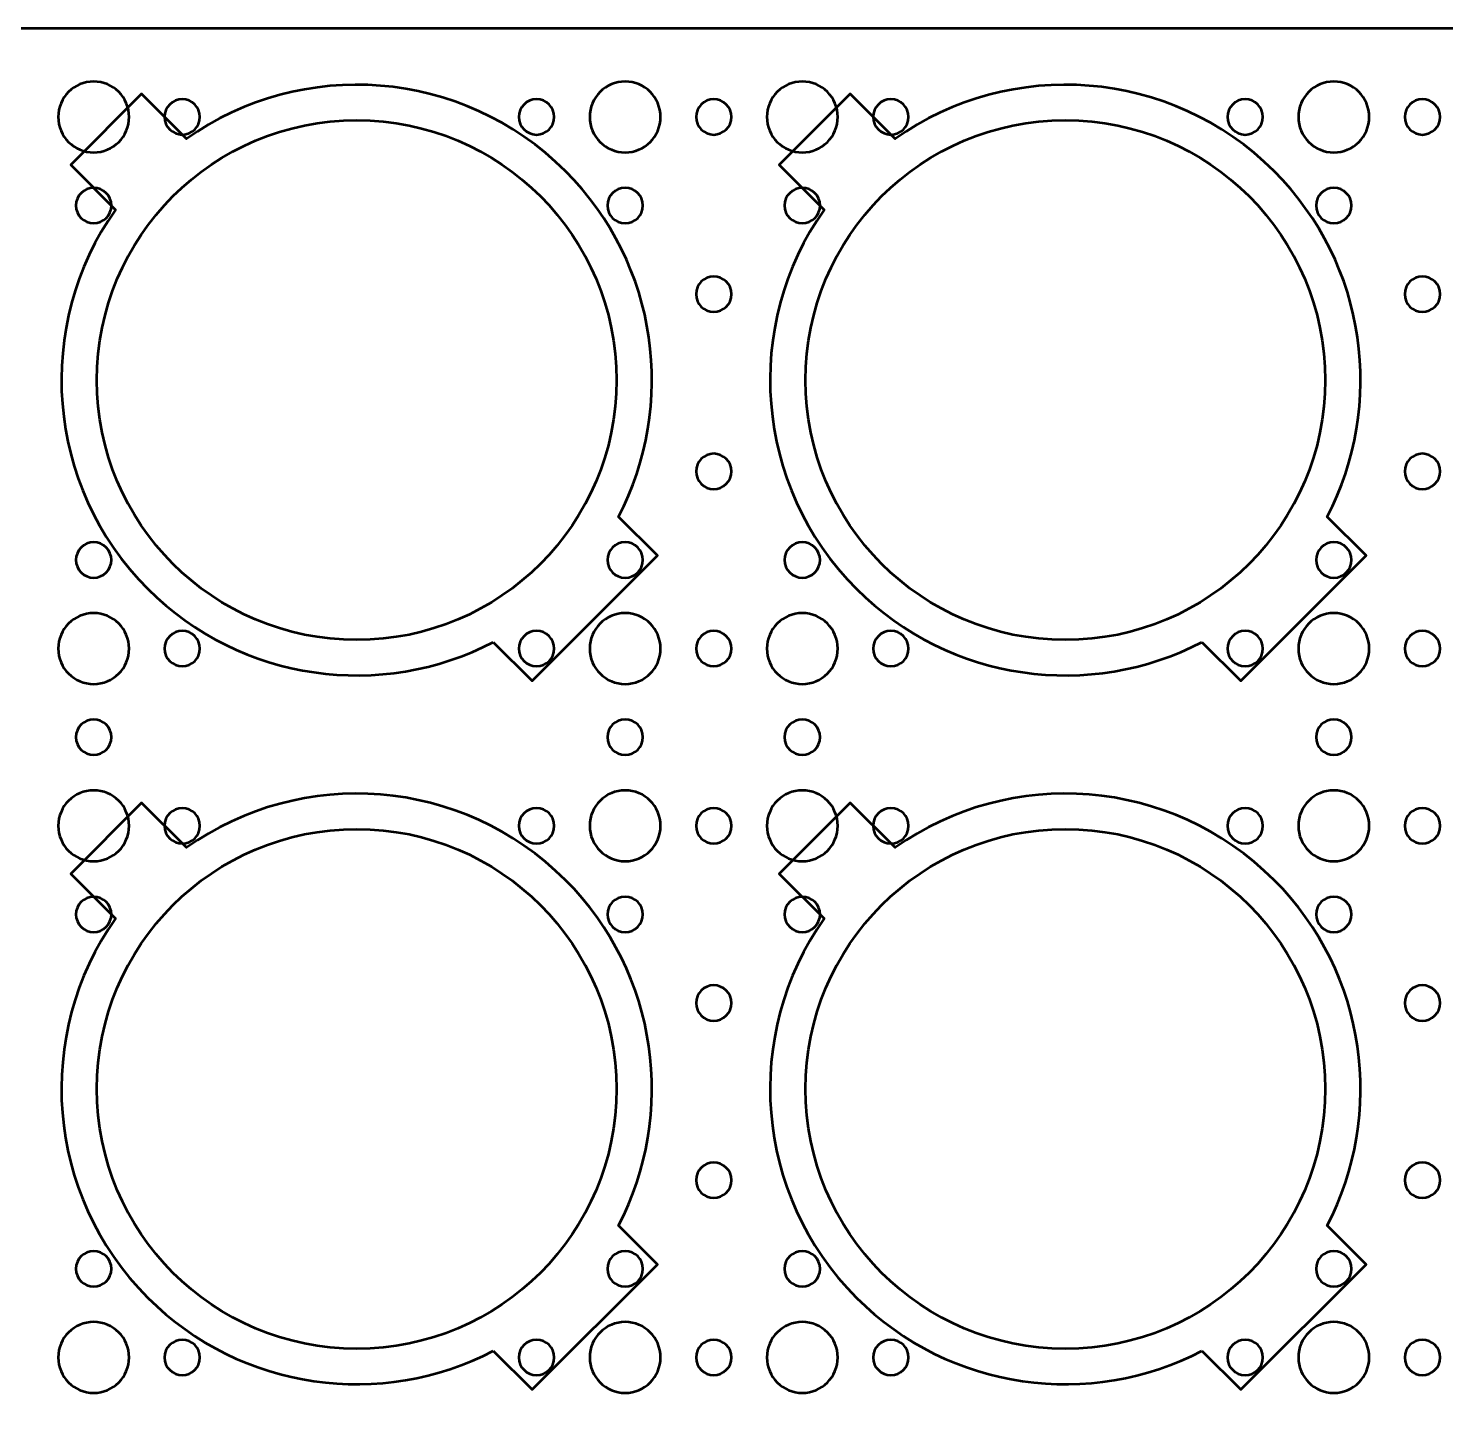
# Model space of a CAD drawing. Header units: centimetres. Extents: x -25 to 25, y -21 to 21.
# Drawn here: x -12.8 to -0.8, y 9.23 to 21 of the extents above; entities that cross this region are included whole.
import ezdxf

# ---------------------------------------------------------------- set-up
doc = ezdxf.new("R2010")
doc.units = ezdxf.units.CM
doc.header["$MEASUREMENT"] = 0
doc.layers.add('Layer 1', color=7, linetype='Continuous')

msp = doc.modelspace()

# ---------------------------------------------------------------- linework, layer by layer
at = {"layer": 'Layer 1', "lineweight": 53}
msp.add_lwpolyline([(-25, -21), (25, -21), (25, 21), (-25, 21), (-25, -21)], close=True, dxfattribs=at)
for centre in [(-10.02284, 18.02285), (-4.02284, 18.02285), (-10.02284, 12.02285), (-4.02284, 12.02285)]:
    msp.add_ellipse(centre, major_axis=(0, 2.2), ratio=1, dxfattribs=at)
at = {"layer": 'Layer 1', "color": 5, "lineweight": 53}
for points in [[(-8.86639, 15.80574), (-9.80885, 15.31382), (-10.99907, 15.46354), (-11.7906, 16.25508), (-11.7906, 16.25508), (-12.66446, 17.12894), (-12.75602, 18.48869), (-12.06557, 19.46454), (-12.06557, 19.46454), (-12.06557, 19.46454), (-12.44468, 19.84365), (-12.44468, 19.84365), (-12.44468, 19.84365), (-12.44468, 19.84365), (-11.84364, 20.44469), (-11.84364, 20.44469), (-11.84364, 20.44469), (-11.84364, 20.44469), (-11.46453, 20.06558), (-11.46453, 20.06558), (-11.46453, 20.06558), (-10.48868, 20.75603), (-9.12893, 20.66447), (-8.25507, 19.79061), (-8.25507, 19.79061), (-7.46353, 18.99908), (-7.31381, 17.80886), (-7.80573, 16.8664), (-7.80573, 16.8664), (-7.80573, 16.8664), (-7.47725, 16.53792), (-7.47725, 16.53792), (-7.47725, 16.53792), (-7.47725, 16.53792), (-8.53791, 15.47726), (-8.53791, 15.47726), (-8.53791, 15.47726), (-8.53791, 15.47726), (-8.86639, 15.80574), (-8.86639, 15.80574)], [(-2.86639, 15.80574), (-3.80885, 15.31382), (-4.99907, 15.46354), (-5.7906, 16.25508), (-5.7906, 16.25508), (-6.66446, 17.12894), (-6.75602, 18.48869), (-6.06557, 19.46454), (-6.06557, 19.46454), (-6.06557, 19.46454), (-6.44468, 19.84365), (-6.44468, 19.84365), (-6.44468, 19.84365), (-6.44468, 19.84365), (-5.84364, 20.44469), (-5.84364, 20.44469), (-5.84364, 20.44469), (-5.84364, 20.44469), (-5.46453, 20.06558), (-5.46453, 20.06558), (-5.46453, 20.06558), (-4.48868, 20.75603), (-3.12893, 20.66447), (-2.25507, 19.79061), (-2.25507, 19.79061), (-1.46353, 18.99908), (-1.31381, 17.80886), (-1.80573, 16.8664), (-1.80573, 16.8664), (-1.80573, 16.8664), (-1.47725, 16.53792), (-1.47725, 16.53792), (-1.47725, 16.53792), (-1.47725, 16.53792), (-2.53791, 15.47726), (-2.53791, 15.47726), (-2.53791, 15.47726), (-2.53791, 15.47726), (-2.86639, 15.80574), (-2.86639, 15.80574)], [(-8.86639, 9.80574), (-9.80885, 9.31382), (-10.99907, 9.46354), (-11.7906, 10.25508), (-11.7906, 10.25508), (-12.66446, 11.12894), (-12.75602, 12.48869), (-12.06557, 13.46454), (-12.06557, 13.46454), (-12.06557, 13.46454), (-12.44468, 13.84365), (-12.44468, 13.84365), (-12.44468, 13.84365), (-12.44468, 13.84365), (-11.84364, 14.44469), (-11.84364, 14.44469), (-11.84364, 14.44469), (-11.84364, 14.44469), (-11.46453, 14.06558), (-11.46453, 14.06558), (-11.46453, 14.06558), (-10.48868, 14.75603), (-9.12893, 14.66447), (-8.25507, 13.79061), (-8.25507, 13.79061), (-7.46353, 12.99908), (-7.31381, 11.80886), (-7.80573, 10.8664), (-7.80573, 10.8664), (-7.80573, 10.8664), (-7.47725, 10.53792), (-7.47725, 10.53792), (-7.47725, 10.53792), (-7.47725, 10.53792), (-8.53791, 9.47726), (-8.53791, 9.47726), (-8.53791, 9.47726), (-8.53791, 9.47726), (-8.86639, 9.80574), (-8.86639, 9.80574)], [(-2.86639, 9.80574), (-3.80885, 9.31382), (-4.99907, 9.46354), (-5.7906, 10.25508), (-5.7906, 10.25508), (-6.66446, 11.12894), (-6.75602, 12.48869), (-6.06557, 13.46454), (-6.06557, 13.46454), (-6.06557, 13.46454), (-6.44468, 13.84365), (-6.44468, 13.84365), (-6.44468, 13.84365), (-6.44468, 13.84365), (-5.84364, 14.44469), (-5.84364, 14.44469), (-5.84364, 14.44469), (-5.84364, 14.44469), (-5.46453, 14.06558), (-5.46453, 14.06558), (-5.46453, 14.06558), (-4.48868, 14.75603), (-3.12893, 14.66447), (-2.25507, 13.79061), (-2.25507, 13.79061), (-1.46353, 12.99908), (-1.31381, 11.80886), (-1.80573, 10.8664), (-1.80573, 10.8664), (-1.80573, 10.8664), (-1.47725, 10.53792), (-1.47725, 10.53792), (-1.47725, 10.53792), (-1.47725, 10.53792), (-2.53791, 9.47726), (-2.53791, 9.47726), (-2.53791, 9.47726), (-2.53791, 9.47726), (-2.86639, 9.80574), (-2.86639, 9.80574)]]:
    msp.add_open_spline(points, degree=3, knots=[0, 0, 0, 0, 0.09090909, 0.09090909, 0.09090909, 0.09090909, 0.18181818, 0.18181818, 0.18181818, 0.18181818, 0.27272727, 0.27272727, 0.27272727, 0.27272727, 0.36363636, 0.36363636, 0.36363636, 0.36363636, 0.45454545, 0.45454545, 0.45454545, 0.45454545, 0.54545455, 0.54545455, 0.54545455, 0.54545455, 0.63636364, 0.63636364, 0.63636364, 0.63636364, 0.72727273, 0.72727273, 0.72727273, 0.72727273, 0.81818182, 0.81818182, 0.81818182, 0.81818182, 1, 1, 1, 1], dxfattribs=at)
at = {"layer": 'Layer 1', "lineweight": 53}
for points in [[(-12.25, 20.55002), (-12.08431, 20.55002), (-11.95, 20.41571), (-11.95, 20.25002), (-11.95, 20.25002), (-11.95, 20.08433), (-12.08431, 19.95002), (-12.25, 19.95002), (-12.25, 19.95002), (-12.41569, 19.95002), (-12.55, 20.08433), (-12.55, 20.25002), (-12.55, 20.25002), (-12.55, 20.41571), (-12.41569, 20.55002), (-12.25, 20.55002)], [(-7.75, 20.55002), (-7.58431, 20.55002), (-7.45, 20.41571), (-7.45, 20.25002), (-7.45, 20.25002), (-7.45, 20.08433), (-7.58431, 19.95002), (-7.75, 19.95002), (-7.75, 19.95002), (-7.91569, 19.95002), (-8.05, 20.08433), (-8.05, 20.25002), (-8.05, 20.25002), (-8.05, 20.41571), (-7.91569, 20.55002), (-7.75, 20.55002)], [(-6.25, 20.55002), (-6.08431, 20.55002), (-5.95, 20.41571), (-5.95, 20.25002), (-5.95, 20.25002), (-5.95, 20.08433), (-6.08431, 19.95002), (-6.25, 19.95002), (-6.25, 19.95002), (-6.41569, 19.95002), (-6.55, 20.08433), (-6.55, 20.25002), (-6.55, 20.25002), (-6.55, 20.41571), (-6.41569, 20.55002), (-6.25, 20.55002)], [(-1.75, 20.55002), (-1.58431, 20.55002), (-1.45, 20.41571), (-1.45, 20.25002), (-1.45, 20.25002), (-1.45, 20.08433), (-1.58431, 19.95002), (-1.75, 19.95002), (-1.75, 19.95002), (-1.91569, 19.95002), (-2.05, 20.08433), (-2.05, 20.25002), (-2.05, 20.25002), (-2.05, 20.41571), (-1.91569, 20.55002), (-1.75, 20.55002)], [(-11.5, 20.40002), (-11.41716, 20.40002), (-11.35, 20.33286), (-11.35, 20.25002), (-11.35, 20.25002), (-11.35, 20.16718), (-11.41716, 20.10002), (-11.5, 20.10002), (-11.5, 20.10002), (-11.58284, 20.10002), (-11.65, 20.16718), (-11.65, 20.25002), (-11.65, 20.25002), (-11.65, 20.33286), (-11.58284, 20.40002), (-11.5, 20.40002)], [(-8.5, 20.40002), (-8.41716, 20.40002), (-8.35, 20.33286), (-8.35, 20.25002), (-8.35, 20.25002), (-8.35, 20.16718), (-8.41716, 20.10002), (-8.5, 20.10002), (-8.5, 20.10002), (-8.58284, 20.10002), (-8.65, 20.16718), (-8.65, 20.25002), (-8.65, 20.25002), (-8.65, 20.33286), (-8.58284, 20.40002), (-8.5, 20.40002)], [(-7, 20.40002), (-6.91716, 20.40002), (-6.85, 20.33286), (-6.85, 20.25002), (-6.85, 20.25002), (-6.85, 20.16718), (-6.91716, 20.10002), (-7, 20.10002), (-7, 20.10002), (-7.08284, 20.10002), (-7.15, 20.16718), (-7.15, 20.25002), (-7.15, 20.25002), (-7.15, 20.33286), (-7.08284, 20.40002), (-7, 20.40002)], [(-5.5, 20.40002), (-5.41716, 20.40002), (-5.35, 20.33286), (-5.35, 20.25002), (-5.35, 20.25002), (-5.35, 20.16718), (-5.41716, 20.10002), (-5.5, 20.10002), (-5.5, 20.10002), (-5.58284, 20.10002), (-5.65, 20.16718), (-5.65, 20.25002), (-5.65, 20.25002), (-5.65, 20.33286), (-5.58284, 20.40002), (-5.5, 20.40002)], [(-2.5, 20.40002), (-2.41716, 20.40002), (-2.35, 20.33286), (-2.35, 20.25002), (-2.35, 20.25002), (-2.35, 20.16718), (-2.41716, 20.10002), (-2.5, 20.10002), (-2.5, 20.10002), (-2.58284, 20.10002), (-2.65, 20.16718), (-2.65, 20.25002), (-2.65, 20.25002), (-2.65, 20.33286), (-2.58284, 20.40002), (-2.5, 20.40002)], [(-1, 20.40002), (-0.91716, 20.40002), (-0.85, 20.33286), (-0.85, 20.25002), (-0.85, 20.25002), (-0.85, 20.16718), (-0.91716, 20.10002), (-1, 20.10002), (-1, 20.10002), (-1.08284, 20.10002), (-1.15, 20.16718), (-1.15, 20.25002), (-1.15, 20.25002), (-1.15, 20.33286), (-1.08284, 20.40002), (-1, 20.40002)], [(-12.4, 19.50002), (-12.4, 19.58286), (-12.33284, 19.65002), (-12.25, 19.65002), (-12.25, 19.65002), (-12.16716, 19.65002), (-12.1, 19.58286), (-12.1, 19.50002), (-12.1, 19.50002), (-12.1, 19.41718), (-12.16716, 19.35002), (-12.25, 19.35002), (-12.25, 19.35002), (-12.33284, 19.35002), (-12.4, 19.41718), (-12.4, 19.50002)], [(-7.9, 19.50002), (-7.9, 19.58286), (-7.83284, 19.65002), (-7.75, 19.65002), (-7.75, 19.65002), (-7.66716, 19.65002), (-7.6, 19.58286), (-7.6, 19.50002), (-7.6, 19.50002), (-7.6, 19.41718), (-7.66716, 19.35002), (-7.75, 19.35002), (-7.75, 19.35002), (-7.83284, 19.35002), (-7.9, 19.41718), (-7.9, 19.50002)], [(-6.4, 19.50002), (-6.4, 19.58286), (-6.33284, 19.65002), (-6.25, 19.65002), (-6.25, 19.65002), (-6.16716, 19.65002), (-6.1, 19.58286), (-6.1, 19.50002), (-6.1, 19.50002), (-6.1, 19.41718), (-6.16716, 19.35002), (-6.25, 19.35002), (-6.25, 19.35002), (-6.33284, 19.35002), (-6.4, 19.41718), (-6.4, 19.50002)], [(-1.9, 19.50002), (-1.9, 19.58286), (-1.83284, 19.65002), (-1.75, 19.65002), (-1.75, 19.65002), (-1.66716, 19.65002), (-1.6, 19.58286), (-1.6, 19.50002), (-1.6, 19.50002), (-1.6, 19.41718), (-1.66716, 19.35002), (-1.75, 19.35002), (-1.75, 19.35002), (-1.83284, 19.35002), (-1.9, 19.41718), (-1.9, 19.50002)], [(-7, 18.90002), (-6.91716, 18.90002), (-6.85, 18.83286), (-6.85, 18.75002), (-6.85, 18.75002), (-6.85, 18.66718), (-6.91716, 18.60002), (-7, 18.60002), (-7, 18.60002), (-7.08284, 18.60002), (-7.15, 18.66718), (-7.15, 18.75002), (-7.15, 18.75002), (-7.15, 18.83286), (-7.08284, 18.90002), (-7, 18.90002)], [(-1, 18.90002), (-0.91716, 18.90002), (-0.85, 18.83286), (-0.85, 18.75002), (-0.85, 18.75002), (-0.85, 18.66718), (-0.91716, 18.60002), (-1, 18.60002), (-1, 18.60002), (-1.08284, 18.60002), (-1.15, 18.66718), (-1.15, 18.75002), (-1.15, 18.75002), (-1.15, 18.83286), (-1.08284, 18.90002), (-1, 18.90002)], [(-7, 17.40002), (-6.91716, 17.40002), (-6.85, 17.33286), (-6.85, 17.25002), (-6.85, 17.25002), (-6.85, 17.16718), (-6.91716, 17.10002), (-7, 17.10002), (-7, 17.10002), (-7.08284, 17.10002), (-7.15, 17.16718), (-7.15, 17.25002), (-7.15, 17.25002), (-7.15, 17.33286), (-7.08284, 17.40002), (-7, 17.40002)], [(-1, 17.40002), (-0.91716, 17.40002), (-0.85, 17.33286), (-0.85, 17.25002), (-0.85, 17.25002), (-0.85, 17.16718), (-0.91716, 17.10002), (-1, 17.10002), (-1, 17.10002), (-1.08284, 17.10002), (-1.15, 17.16718), (-1.15, 17.25002), (-1.15, 17.25002), (-1.15, 17.33286), (-1.08284, 17.40002), (-1, 17.40002)], [(-12.4, 16.50002), (-12.4, 16.58286), (-12.33284, 16.65002), (-12.25, 16.65002), (-12.25, 16.65002), (-12.16716, 16.65002), (-12.1, 16.58286), (-12.1, 16.50002), (-12.1, 16.50002), (-12.1, 16.41718), (-12.16716, 16.35002), (-12.25, 16.35002), (-12.25, 16.35002), (-12.33284, 16.35002), (-12.4, 16.41718), (-12.4, 16.50002)], [(-7.9, 16.50002), (-7.9, 16.58286), (-7.83284, 16.65002), (-7.75, 16.65002), (-7.75, 16.65002), (-7.66716, 16.65002), (-7.6, 16.58286), (-7.6, 16.50002), (-7.6, 16.50002), (-7.6, 16.41718), (-7.66716, 16.35002), (-7.75, 16.35002), (-7.75, 16.35002), (-7.83284, 16.35002), (-7.9, 16.41718), (-7.9, 16.50002)], [(-6.4, 16.50002), (-6.4, 16.58286), (-6.33284, 16.65002), (-6.25, 16.65002), (-6.25, 16.65002), (-6.16716, 16.65002), (-6.1, 16.58286), (-6.1, 16.50002), (-6.1, 16.50002), (-6.1, 16.41718), (-6.16716, 16.35002), (-6.25, 16.35002), (-6.25, 16.35002), (-6.33284, 16.35002), (-6.4, 16.41718), (-6.4, 16.50002)], [(-1.9, 16.50002), (-1.9, 16.58286), (-1.83284, 16.65002), (-1.75, 16.65002), (-1.75, 16.65002), (-1.66716, 16.65002), (-1.6, 16.58286), (-1.6, 16.50002), (-1.6, 16.50002), (-1.6, 16.41718), (-1.66716, 16.35002), (-1.75, 16.35002), (-1.75, 16.35002), (-1.83284, 16.35002), (-1.9, 16.41718), (-1.9, 16.50002)], [(-12.25, 16.05002), (-12.08431, 16.05002), (-11.95, 15.91571), (-11.95, 15.75002), (-11.95, 15.75002), (-11.95, 15.58433), (-12.08431, 15.45002), (-12.25, 15.45002), (-12.25, 15.45002), (-12.41569, 15.45002), (-12.55, 15.58433), (-12.55, 15.75002), (-12.55, 15.75002), (-12.55, 15.91571), (-12.41569, 16.05002), (-12.25, 16.05002)], [(-7.75, 16.05002), (-7.58431, 16.05002), (-7.45, 15.91571), (-7.45, 15.75002), (-7.45, 15.75002), (-7.45, 15.58433), (-7.58431, 15.45002), (-7.75, 15.45002), (-7.75, 15.45002), (-7.91569, 15.45002), (-8.05, 15.58433), (-8.05, 15.75002), (-8.05, 15.75002), (-8.05, 15.91571), (-7.91569, 16.05002), (-7.75, 16.05002)], [(-6.25, 16.05002), (-6.08431, 16.05002), (-5.95, 15.91571), (-5.95, 15.75002), (-5.95, 15.75002), (-5.95, 15.58433), (-6.08431, 15.45002), (-6.25, 15.45002), (-6.25, 15.45002), (-6.41569, 15.45002), (-6.55, 15.58433), (-6.55, 15.75002), (-6.55, 15.75002), (-6.55, 15.91571), (-6.41569, 16.05002), (-6.25, 16.05002)], [(-1.75, 16.05002), (-1.58431, 16.05002), (-1.45, 15.91571), (-1.45, 15.75002), (-1.45, 15.75002), (-1.45, 15.58433), (-1.58431, 15.45002), (-1.75, 15.45002), (-1.75, 15.45002), (-1.91569, 15.45002), (-2.05, 15.58433), (-2.05, 15.75002), (-2.05, 15.75002), (-2.05, 15.91571), (-1.91569, 16.05002), (-1.75, 16.05002)], [(-11.5, 15.90002), (-11.41716, 15.90002), (-11.35, 15.83286), (-11.35, 15.75002), (-11.35, 15.75002), (-11.35, 15.66718), (-11.41716, 15.60002), (-11.5, 15.60002), (-11.5, 15.60002), (-11.58284, 15.60002), (-11.65, 15.66718), (-11.65, 15.75002), (-11.65, 15.75002), (-11.65, 15.83286), (-11.58284, 15.90002), (-11.5, 15.90002)], [(-8.5, 15.90002), (-8.41716, 15.90002), (-8.35, 15.83286), (-8.35, 15.75002), (-8.35, 15.75002), (-8.35, 15.66718), (-8.41716, 15.60002), (-8.5, 15.60002), (-8.5, 15.60002), (-8.58284, 15.60002), (-8.65, 15.66718), (-8.65, 15.75002), (-8.65, 15.75002), (-8.65, 15.83286), (-8.58284, 15.90002), (-8.5, 15.90002)], [(-7, 15.90002), (-6.91716, 15.90002), (-6.85, 15.83286), (-6.85, 15.75002), (-6.85, 15.75002), (-6.85, 15.66718), (-6.91716, 15.60002), (-7, 15.60002), (-7, 15.60002), (-7.08284, 15.60002), (-7.15, 15.66718), (-7.15, 15.75002), (-7.15, 15.75002), (-7.15, 15.83286), (-7.08284, 15.90002), (-7, 15.90002)], [(-5.5, 15.90002), (-5.41716, 15.90002), (-5.35, 15.83286), (-5.35, 15.75002), (-5.35, 15.75002), (-5.35, 15.66718), (-5.41716, 15.60002), (-5.5, 15.60002), (-5.5, 15.60002), (-5.58284, 15.60002), (-5.65, 15.66718), (-5.65, 15.75002), (-5.65, 15.75002), (-5.65, 15.83286), (-5.58284, 15.90002), (-5.5, 15.90002)], [(-2.5, 15.90002), (-2.41716, 15.90002), (-2.35, 15.83286), (-2.35, 15.75002), (-2.35, 15.75002), (-2.35, 15.66718), (-2.41716, 15.60002), (-2.5, 15.60002), (-2.5, 15.60002), (-2.58284, 15.60002), (-2.65, 15.66718), (-2.65, 15.75002), (-2.65, 15.75002), (-2.65, 15.83286), (-2.58284, 15.90002), (-2.5, 15.90002)], [(-1, 15.90002), (-0.91716, 15.90002), (-0.85, 15.83286), (-0.85, 15.75002), (-0.85, 15.75002), (-0.85, 15.66718), (-0.91716, 15.60002), (-1, 15.60002), (-1, 15.60002), (-1.08284, 15.60002), (-1.15, 15.66718), (-1.15, 15.75002), (-1.15, 15.75002), (-1.15, 15.83286), (-1.08284, 15.90002), (-1, 15.90002)], [(-12.4, 15.00002), (-12.4, 15.08286), (-12.33284, 15.15002), (-12.25, 15.15002), (-12.25, 15.15002), (-12.16716, 15.15002), (-12.1, 15.08286), (-12.1, 15.00002), (-12.1, 15.00002), (-12.1, 14.91718), (-12.16716, 14.85002), (-12.25, 14.85002), (-12.25, 14.85002), (-12.33284, 14.85002), (-12.4, 14.91718), (-12.4, 15.00002)], [(-7.9, 15.00002), (-7.9, 15.08286), (-7.83284, 15.15002), (-7.75, 15.15002), (-7.75, 15.15002), (-7.66716, 15.15002), (-7.6, 15.08286), (-7.6, 15.00002), (-7.6, 15.00002), (-7.6, 14.91718), (-7.66716, 14.85002), (-7.75, 14.85002), (-7.75, 14.85002), (-7.83284, 14.85002), (-7.9, 14.91718), (-7.9, 15.00002)], [(-6.4, 15.00002), (-6.4, 15.08286), (-6.33284, 15.15002), (-6.25, 15.15002), (-6.25, 15.15002), (-6.16716, 15.15002), (-6.1, 15.08286), (-6.1, 15.00002), (-6.1, 15.00002), (-6.1, 14.91718), (-6.16716, 14.85002), (-6.25, 14.85002), (-6.25, 14.85002), (-6.33284, 14.85002), (-6.4, 14.91718), (-6.4, 15.00002)], [(-1.9, 15.00002), (-1.9, 15.08286), (-1.83284, 15.15002), (-1.75, 15.15002), (-1.75, 15.15002), (-1.66716, 15.15002), (-1.6, 15.08286), (-1.6, 15.00002), (-1.6, 15.00002), (-1.6, 14.91718), (-1.66716, 14.85002), (-1.75, 14.85002), (-1.75, 14.85002), (-1.83284, 14.85002), (-1.9, 14.91718), (-1.9, 15.00002)], [(-12.25, 14.55002), (-12.08431, 14.55002), (-11.95, 14.41571), (-11.95, 14.25002), (-11.95, 14.25002), (-11.95, 14.08433), (-12.08431, 13.95002), (-12.25, 13.95002), (-12.25, 13.95002), (-12.41569, 13.95002), (-12.55, 14.08433), (-12.55, 14.25002), (-12.55, 14.25002), (-12.55, 14.41571), (-12.41569, 14.55002), (-12.25, 14.55002)], [(-7.75, 14.55002), (-7.58431, 14.55002), (-7.45, 14.41571), (-7.45, 14.25002), (-7.45, 14.25002), (-7.45, 14.08433), (-7.58431, 13.95002), (-7.75, 13.95002), (-7.75, 13.95002), (-7.91569, 13.95002), (-8.05, 14.08433), (-8.05, 14.25002), (-8.05, 14.25002), (-8.05, 14.41571), (-7.91569, 14.55002), (-7.75, 14.55002)], [(-6.25, 14.55002), (-6.08431, 14.55002), (-5.95, 14.41571), (-5.95, 14.25002), (-5.95, 14.25002), (-5.95, 14.08433), (-6.08431, 13.95002), (-6.25, 13.95002), (-6.25, 13.95002), (-6.41569, 13.95002), (-6.55, 14.08433), (-6.55, 14.25002), (-6.55, 14.25002), (-6.55, 14.41571), (-6.41569, 14.55002), (-6.25, 14.55002)], [(-1.75, 14.55002), (-1.58431, 14.55002), (-1.45, 14.41571), (-1.45, 14.25002), (-1.45, 14.25002), (-1.45, 14.08433), (-1.58431, 13.95002), (-1.75, 13.95002), (-1.75, 13.95002), (-1.91569, 13.95002), (-2.05, 14.08433), (-2.05, 14.25002), (-2.05, 14.25002), (-2.05, 14.41571), (-1.91569, 14.55002), (-1.75, 14.55002)], [(-11.5, 14.40002), (-11.41716, 14.40002), (-11.35, 14.33286), (-11.35, 14.25002), (-11.35, 14.25002), (-11.35, 14.16718), (-11.41716, 14.10002), (-11.5, 14.10002), (-11.5, 14.10002), (-11.58284, 14.10002), (-11.65, 14.16718), (-11.65, 14.25002), (-11.65, 14.25002), (-11.65, 14.33286), (-11.58284, 14.40002), (-11.5, 14.40002)], [(-8.5, 14.40002), (-8.41716, 14.40002), (-8.35, 14.33286), (-8.35, 14.25002), (-8.35, 14.25002), (-8.35, 14.16718), (-8.41716, 14.10002), (-8.5, 14.10002), (-8.5, 14.10002), (-8.58284, 14.10002), (-8.65, 14.16718), (-8.65, 14.25002), (-8.65, 14.25002), (-8.65, 14.33286), (-8.58284, 14.40002), (-8.5, 14.40002)], [(-7, 14.40002), (-6.91716, 14.40002), (-6.85, 14.33286), (-6.85, 14.25002), (-6.85, 14.25002), (-6.85, 14.16718), (-6.91716, 14.10002), (-7, 14.10002), (-7, 14.10002), (-7.08284, 14.10002), (-7.15, 14.16718), (-7.15, 14.25002), (-7.15, 14.25002), (-7.15, 14.33286), (-7.08284, 14.40002), (-7, 14.40002)], [(-5.5, 14.40002), (-5.41716, 14.40002), (-5.35, 14.33286), (-5.35, 14.25002), (-5.35, 14.25002), (-5.35, 14.16718), (-5.41716, 14.10002), (-5.5, 14.10002), (-5.5, 14.10002), (-5.58284, 14.10002), (-5.65, 14.16718), (-5.65, 14.25002), (-5.65, 14.25002), (-5.65, 14.33286), (-5.58284, 14.40002), (-5.5, 14.40002)], [(-2.5, 14.40002), (-2.41716, 14.40002), (-2.35, 14.33286), (-2.35, 14.25002), (-2.35, 14.25002), (-2.35, 14.16718), (-2.41716, 14.10002), (-2.5, 14.10002), (-2.5, 14.10002), (-2.58284, 14.10002), (-2.65, 14.16718), (-2.65, 14.25002), (-2.65, 14.25002), (-2.65, 14.33286), (-2.58284, 14.40002), (-2.5, 14.40002)], [(-1, 14.40002), (-0.91716, 14.40002), (-0.85, 14.33286), (-0.85, 14.25002), (-0.85, 14.25002), (-0.85, 14.16718), (-0.91716, 14.10002), (-1, 14.10002), (-1, 14.10002), (-1.08284, 14.10002), (-1.15, 14.16718), (-1.15, 14.25002), (-1.15, 14.25002), (-1.15, 14.33286), (-1.08284, 14.40002), (-1, 14.40002)], [(-12.4, 13.50002), (-12.4, 13.58286), (-12.33284, 13.65002), (-12.25, 13.65002), (-12.25, 13.65002), (-12.16716, 13.65002), (-12.1, 13.58286), (-12.1, 13.50002), (-12.1, 13.50002), (-12.1, 13.41718), (-12.16716, 13.35002), (-12.25, 13.35002), (-12.25, 13.35002), (-12.33284, 13.35002), (-12.4, 13.41718), (-12.4, 13.50002)], [(-7.9, 13.50002), (-7.9, 13.58286), (-7.83284, 13.65002), (-7.75, 13.65002), (-7.75, 13.65002), (-7.66716, 13.65002), (-7.6, 13.58286), (-7.6, 13.50002), (-7.6, 13.50002), (-7.6, 13.41718), (-7.66716, 13.35002), (-7.75, 13.35002), (-7.75, 13.35002), (-7.83284, 13.35002), (-7.9, 13.41718), (-7.9, 13.50002)], [(-6.4, 13.50002), (-6.4, 13.58286), (-6.33284, 13.65002), (-6.25, 13.65002), (-6.25, 13.65002), (-6.16716, 13.65002), (-6.1, 13.58286), (-6.1, 13.50002), (-6.1, 13.50002), (-6.1, 13.41718), (-6.16716, 13.35002), (-6.25, 13.35002), (-6.25, 13.35002), (-6.33284, 13.35002), (-6.4, 13.41718), (-6.4, 13.50002)], [(-1.9, 13.50002), (-1.9, 13.58286), (-1.83284, 13.65002), (-1.75, 13.65002), (-1.75, 13.65002), (-1.66716, 13.65002), (-1.6, 13.58286), (-1.6, 13.50002), (-1.6, 13.50002), (-1.6, 13.41718), (-1.66716, 13.35002), (-1.75, 13.35002), (-1.75, 13.35002), (-1.83284, 13.35002), (-1.9, 13.41718), (-1.9, 13.50002)], [(-7, 12.90002), (-6.91716, 12.90002), (-6.85, 12.83286), (-6.85, 12.75002), (-6.85, 12.75002), (-6.85, 12.66718), (-6.91716, 12.60002), (-7, 12.60002), (-7, 12.60002), (-7.08284, 12.60002), (-7.15, 12.66718), (-7.15, 12.75002), (-7.15, 12.75002), (-7.15, 12.83286), (-7.08284, 12.90002), (-7, 12.90002)], [(-1, 12.90002), (-0.91716, 12.90002), (-0.85, 12.83286), (-0.85, 12.75002), (-0.85, 12.75002), (-0.85, 12.66718), (-0.91716, 12.60002), (-1, 12.60002), (-1, 12.60002), (-1.08284, 12.60002), (-1.15, 12.66718), (-1.15, 12.75002), (-1.15, 12.75002), (-1.15, 12.83286), (-1.08284, 12.90002), (-1, 12.90002)], [(-7, 11.40002), (-6.91716, 11.40002), (-6.85, 11.33286), (-6.85, 11.25002), (-6.85, 11.25002), (-6.85, 11.16718), (-6.91716, 11.10002), (-7, 11.10002), (-7, 11.10002), (-7.08284, 11.10002), (-7.15, 11.16718), (-7.15, 11.25002), (-7.15, 11.25002), (-7.15, 11.33286), (-7.08284, 11.40002), (-7, 11.40002)], [(-1, 11.40002), (-0.91716, 11.40002), (-0.85, 11.33286), (-0.85, 11.25002), (-0.85, 11.25002), (-0.85, 11.16718), (-0.91716, 11.10002), (-1, 11.10002), (-1, 11.10002), (-1.08284, 11.10002), (-1.15, 11.16718), (-1.15, 11.25002), (-1.15, 11.25002), (-1.15, 11.33286), (-1.08284, 11.40002), (-1, 11.40002)], [(-12.4, 10.50002), (-12.4, 10.58286), (-12.33284, 10.65002), (-12.25, 10.65002), (-12.25, 10.65002), (-12.16716, 10.65002), (-12.1, 10.58286), (-12.1, 10.50002), (-12.1, 10.50002), (-12.1, 10.41718), (-12.16716, 10.35002), (-12.25, 10.35002), (-12.25, 10.35002), (-12.33284, 10.35002), (-12.4, 10.41718), (-12.4, 10.50002)], [(-7.9, 10.50002), (-7.9, 10.58286), (-7.83284, 10.65002), (-7.75, 10.65002), (-7.75, 10.65002), (-7.66716, 10.65002), (-7.6, 10.58286), (-7.6, 10.50002), (-7.6, 10.50002), (-7.6, 10.41718), (-7.66716, 10.35002), (-7.75, 10.35002), (-7.75, 10.35002), (-7.83284, 10.35002), (-7.9, 10.41718), (-7.9, 10.50002)], [(-6.4, 10.50002), (-6.4, 10.58286), (-6.33284, 10.65002), (-6.25, 10.65002), (-6.25, 10.65002), (-6.16716, 10.65002), (-6.1, 10.58286), (-6.1, 10.50002), (-6.1, 10.50002), (-6.1, 10.41718), (-6.16716, 10.35002), (-6.25, 10.35002), (-6.25, 10.35002), (-6.33284, 10.35002), (-6.4, 10.41718), (-6.4, 10.50002)], [(-1.9, 10.50002), (-1.9, 10.58286), (-1.83284, 10.65002), (-1.75, 10.65002), (-1.75, 10.65002), (-1.66716, 10.65002), (-1.6, 10.58286), (-1.6, 10.50002), (-1.6, 10.50002), (-1.6, 10.41718), (-1.66716, 10.35002), (-1.75, 10.35002), (-1.75, 10.35002), (-1.83284, 10.35002), (-1.9, 10.41718), (-1.9, 10.50002)], [(-12.25, 10.05002), (-12.08431, 10.05002), (-11.95, 9.91571), (-11.95, 9.75002), (-11.95, 9.75002), (-11.95, 9.58433), (-12.08431, 9.45002), (-12.25, 9.45002), (-12.25, 9.45002), (-12.41569, 9.45002), (-12.55, 9.58433), (-12.55, 9.75002), (-12.55, 9.75002), (-12.55, 9.91571), (-12.41569, 10.05002), (-12.25, 10.05002)], [(-7.75, 10.05002), (-7.58431, 10.05002), (-7.45, 9.91571), (-7.45, 9.75002), (-7.45, 9.75002), (-7.45, 9.58433), (-7.58431, 9.45002), (-7.75, 9.45002), (-7.75, 9.45002), (-7.91569, 9.45002), (-8.05, 9.58433), (-8.05, 9.75002), (-8.05, 9.75002), (-8.05, 9.91571), (-7.91569, 10.05002), (-7.75, 10.05002)], [(-6.25, 10.05002), (-6.08431, 10.05002), (-5.95, 9.91571), (-5.95, 9.75002), (-5.95, 9.75002), (-5.95, 9.58433), (-6.08431, 9.45002), (-6.25, 9.45002), (-6.25, 9.45002), (-6.41569, 9.45002), (-6.55, 9.58433), (-6.55, 9.75002), (-6.55, 9.75002), (-6.55, 9.91571), (-6.41569, 10.05002), (-6.25, 10.05002)], [(-1.75, 10.05002), (-1.58431, 10.05002), (-1.45, 9.91571), (-1.45, 9.75002), (-1.45, 9.75002), (-1.45, 9.58433), (-1.58431, 9.45002), (-1.75, 9.45002), (-1.75, 9.45002), (-1.91569, 9.45002), (-2.05, 9.58433), (-2.05, 9.75002), (-2.05, 9.75002), (-2.05, 9.91571), (-1.91569, 10.05002), (-1.75, 10.05002)], [(-11.5, 9.90002), (-11.41716, 9.90002), (-11.35, 9.83286), (-11.35, 9.75002), (-11.35, 9.75002), (-11.35, 9.66718), (-11.41716, 9.60002), (-11.5, 9.60002), (-11.5, 9.60002), (-11.58284, 9.60002), (-11.65, 9.66718), (-11.65, 9.75002), (-11.65, 9.75002), (-11.65, 9.83286), (-11.58284, 9.90002), (-11.5, 9.90002)], [(-8.5, 9.90002), (-8.41716, 9.90002), (-8.35, 9.83286), (-8.35, 9.75002), (-8.35, 9.75002), (-8.35, 9.66718), (-8.41716, 9.60002), (-8.5, 9.60002), (-8.5, 9.60002), (-8.58284, 9.60002), (-8.65, 9.66718), (-8.65, 9.75002), (-8.65, 9.75002), (-8.65, 9.83286), (-8.58284, 9.90002), (-8.5, 9.90002)], [(-7, 9.90002), (-6.91716, 9.90002), (-6.85, 9.83286), (-6.85, 9.75002), (-6.85, 9.75002), (-6.85, 9.66718), (-6.91716, 9.60002), (-7, 9.60002), (-7, 9.60002), (-7.08284, 9.60002), (-7.15, 9.66718), (-7.15, 9.75002), (-7.15, 9.75002), (-7.15, 9.83286), (-7.08284, 9.90002), (-7, 9.90002)], [(-5.5, 9.90002), (-5.41716, 9.90002), (-5.35, 9.83286), (-5.35, 9.75002), (-5.35, 9.75002), (-5.35, 9.66718), (-5.41716, 9.60002), (-5.5, 9.60002), (-5.5, 9.60002), (-5.58284, 9.60002), (-5.65, 9.66718), (-5.65, 9.75002), (-5.65, 9.75002), (-5.65, 9.83286), (-5.58284, 9.90002), (-5.5, 9.90002)], [(-2.5, 9.90002), (-2.41716, 9.90002), (-2.35, 9.83286), (-2.35, 9.75002), (-2.35, 9.75002), (-2.35, 9.66718), (-2.41716, 9.60002), (-2.5, 9.60002), (-2.5, 9.60002), (-2.58284, 9.60002), (-2.65, 9.66718), (-2.65, 9.75002), (-2.65, 9.75002), (-2.65, 9.83286), (-2.58284, 9.90002), (-2.5, 9.90002)], [(-1, 9.90002), (-0.91716, 9.90002), (-0.85, 9.83286), (-0.85, 9.75002), (-0.85, 9.75002), (-0.85, 9.66718), (-0.91716, 9.60002), (-1, 9.60002), (-1, 9.60002), (-1.08284, 9.60002), (-1.15, 9.66718), (-1.15, 9.75002), (-1.15, 9.75002), (-1.15, 9.83286), (-1.08284, 9.90002), (-1, 9.90002)]]:
    msp.add_open_spline(points, degree=3, knots=[0, 0, 0, 0, 0.2, 0.2, 0.2, 0.2, 0.4, 0.4, 0.4, 0.4, 0.6, 0.6, 0.6, 0.6, 1, 1, 1, 1], dxfattribs=at)

doc.saveas('drawing.dxf')
